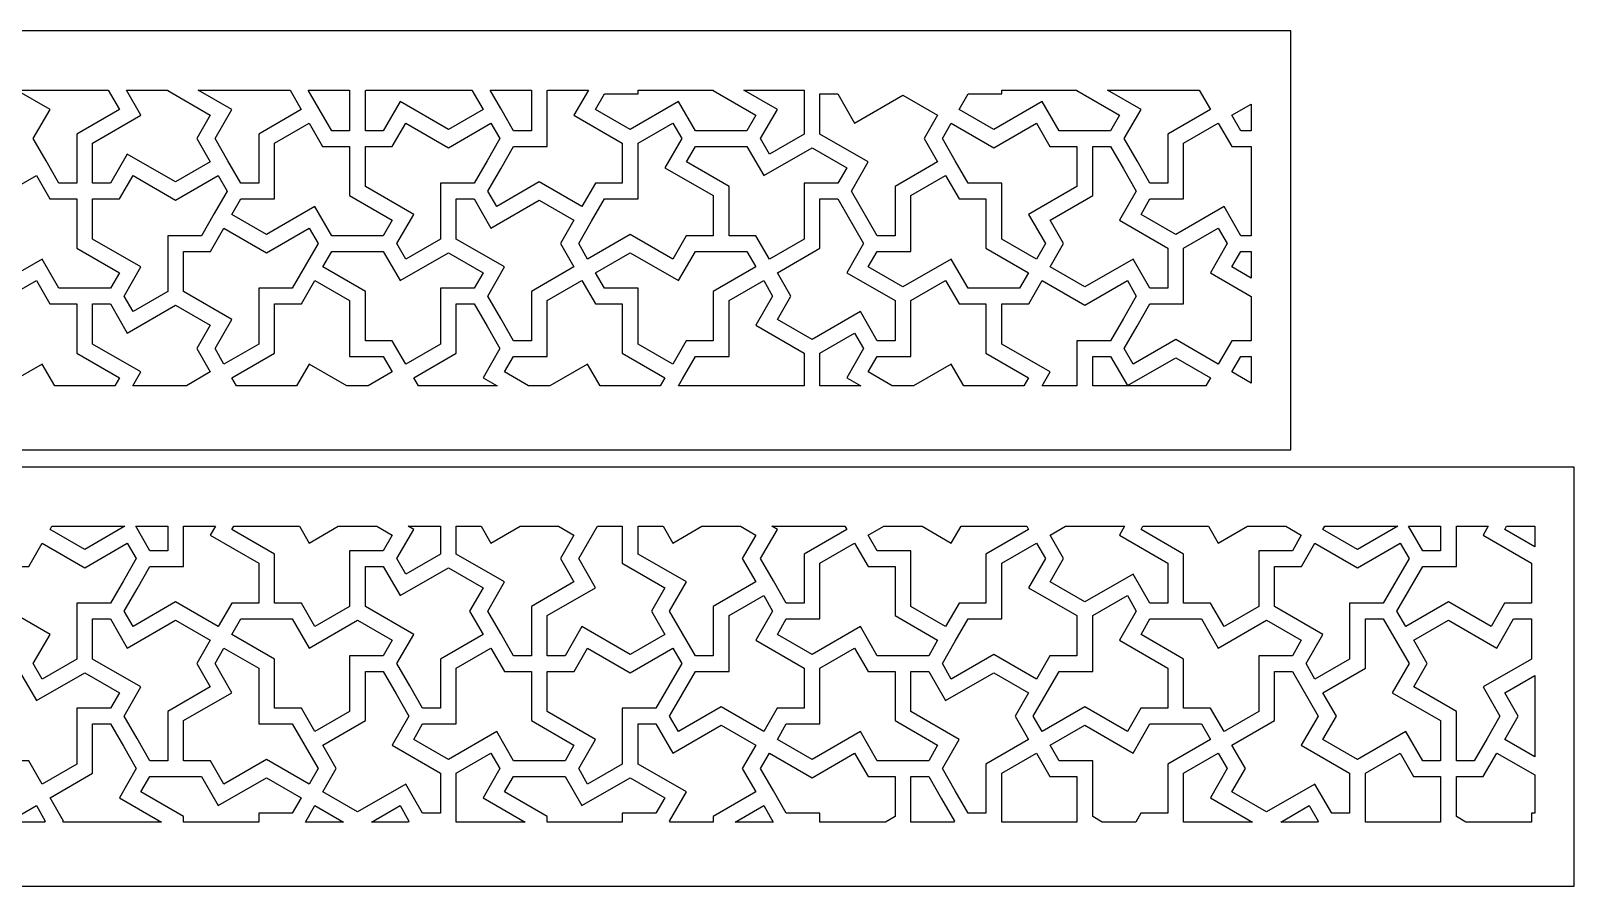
# Model space of a CAD drawing. Extents: x 84 to 1219, y 63 to 1669.
# Drawn here: x 593 to 1219, y 594 to 941 of the extents above; entities that cross this region are included whole.
import ezdxf

# ---------------------------------------------------------------- set-up
doc = ezdxf.new("R2010")
doc.units = 0

msp = doc.modelspace()

# ---------------------------------------------------------------- linework, layer by layer
at = {"layer": 'Layer 1', "color": 7}
for points in [[(198.86437, 771.32), (1103.8644, 771.32), (1103.8644, 941.32), (198.86437, 941.32), (198.86437, 771.32)], [(611.27169, 879.52), (604.02165, 879.52), (598.79663, 888.57), (593.57161, 897.62), (600.39663, 909.4413), (586.75029, 917.32), (623.99797, 917.32), (628.54675, 909.4413), (611.27169, 899.4675), (611.27169, 879.52)], [(648.16437, 917.0725), (665.43943, 907.0987), (659.96689, 897.62), (665.43943, 888.1413), (651.36437, 880.015), (631.74675, 891.3413), (624.92173, 879.52), (617.67169, 879.52), (617.67169, 895.7725), (637.28931, 907.0987), (631.38805, 917.32), (648.16437, 917.32), (648.16437, 917.0725)], [(685.05706, 879.52), (677.80702, 879.52), (672.582, 888.57), (667.35698, 897.62), (674.182, 909.4413), (660.53565, 917.32), (697.78333, 917.32), (702.33211, 909.4413), (685.05706, 899.4675), (685.05706, 879.52)], [(721.94974, 900.82), (714.6997, 900.82), (709.47468, 909.87), (705.17342, 917.32), (721.94974, 917.32), (721.94974, 900.82)], [(776.11748, 909.4413), (762.04242, 901.315), (742.4248, 912.6413), (735.59978, 900.82), (728.34974, 900.82), (728.34974, 917.0725), (728.77846, 917.32), (771.5687, 917.32), (776.11748, 909.4413)], [(781.66004, 870.0413), (778.03502, 876.32), (783.26004, 885.37), (788.48506, 894.42), (802.1351, 894.42), (802.1351, 917.0725), (802.56382, 917.32), (818.91142, 917.32), (813.01016, 907.0987), (832.62778, 895.7725), (832.62778, 879.52), (821.6827, 879.52), (816.21016, 870.0413), (798.9351, 880.015), (781.66004, 870.0413)], [(795.7351, 900.82), (788.48506, 900.82), (783.26004, 909.87), (778.95878, 917.32), (795.7351, 917.32), (795.7351, 900.82)], [(886.7955, 907.0987), (883.1705, 900.82), (862.27043, 900.82), (855.44541, 912.6413), (835.82778, 901.315), (821.75272, 909.4413), (825.37774, 915.72), (839.02778, 915.72), (839.02778, 917.32), (869.5205, 917.32), (869.5205, 917.0725), (886.7955, 907.0987)], [(906.4131, 899.4675), (892.3381, 891.3413), (888.7131, 897.62), (895.5381, 909.4413), (881.8917, 917.32), (906.4131, 917.32), (906.4131, 899.4675)], [(943.3058, 878.1675), (943.3058, 858.22), (936.0558, 858.22), (925.6058, 876.32), (932.4308, 888.1413), (912.8131, 899.4675), (912.8131, 915.72), (920.0632, 915.72), (926.8882, 903.8987), (946.5058, 915.225), (960.5809, 907.0987), (955.1083, 897.62), (960.5809, 888.1413), (943.3058, 878.1675)], [(1034.3663, 907.0987), (1030.7412, 900.82), (1009.8412, 900.82), (1003.0161, 912.6413), (983.3985, 901.315), (969.3235, 909.4413), (972.9485, 915.72), (986.5985, 915.72), (986.5985, 917.32), (1017.0912, 917.32), (1017.0912, 917.0725), (1034.3663, 907.0987)], [(1053.9839, 879.52), (1046.7338, 879.52), (1041.5088, 888.57), (1036.2838, 897.62), (1043.1088, 909.4413), (1029.4625, 917.32), (1066.7102, 917.32), (1071.2589, 909.4413), (1053.9839, 899.4675), (1053.9839, 879.52)], [(1087.8644, 911.6384), (1087.8644, 900.82), (1083.6265, 900.82), (1080.0015, 907.0987), (1087.8644, 911.6384)], [(721.94974, 874.4725), (739.2248, 864.4987), (735.59978, 858.22), (725.14974, 858.22), (714.6997, 858.22), (707.87468, 870.0413), (688.25706, 858.715), (674.182, 866.8413), (677.80702, 873.12), (691.45706, 873.12), (691.45706, 895.7725), (705.53211, 903.8987), (711.00466, 894.42), (721.94974, 894.42), (721.94974, 874.4725)], [(762.04242, 893.925), (779.31748, 903.8987), (782.9425, 897.62), (777.71748, 888.57), (772.49246, 879.52), (758.84242, 879.52), (758.84242, 856.8675), (744.76736, 848.7413), (741.14234, 855.02), (747.96736, 866.8413), (728.34974, 878.1675), (728.34974, 894.42), (739.29482, 894.42), (744.76736, 903.8987), (762.04242, 893.925)], [(835.82778, 858.715), (818.55272, 848.7413), (814.9277, 855.02), (820.15272, 864.07), (825.37774, 873.12), (839.02778, 873.12), (839.02778, 895.7725), (853.10284, 903.8987), (856.72786, 897.62), (849.90284, 885.7987), (869.5205, 874.4725), (869.5205, 858.22), (858.57538, 858.22), (853.10284, 848.7413), (835.82778, 858.715)], [(966.1235, 903.8987), (983.3985, 893.925), (1000.6736, 903.8987), (1006.1461, 894.42), (1017.0912, 894.42), (1017.0912, 878.1675), (997.4736, 866.8413), (1004.2986, 855.02), (1000.6736, 848.7413), (986.5985, 856.8675), (986.5985, 879.52), (972.9485, 879.52), (967.7235, 888.57), (962.4984, 897.62), (966.1235, 903.8987)], [(1083.6265, 858.22), (1076.8015, 870.0413), (1057.1839, 858.715), (1043.1088, 866.8413), (1046.7338, 873.12), (1060.3839, 873.12), (1060.3839, 895.7725), (1074.4589, 903.8987), (1079.9315, 894.42), (1087.8644, 894.42), (1087.8644, 858.22), (1083.6265, 858.22)], [(875.9205, 878.1675), (858.64541, 888.1413), (862.27043, 894.42), (883.1705, 894.42), (889.9955, 882.5987), (909.6131, 893.925), (923.6882, 885.7987), (920.0632, 879.52), (906.4131, 879.52), (906.4131, 856.8675), (892.3381, 848.7413), (886.8655, 858.22), (875.9205, 858.22), (875.9205, 878.1675)], [(1023.4912, 874.4725), (1023.4912, 894.42), (1030.7412, 894.42), (1035.9663, 885.37), (1041.1913, 876.32), (1034.3663, 864.4987), (1053.9839, 853.1725), (1053.9839, 836.92), (1046.7338, 836.92), (1039.9088, 848.7413), (1020.2912, 837.415), (1006.2161, 845.5413), (1011.6887, 855.02), (1006.2161, 864.4987), (1023.4912, 874.4725)], [(611.27169, 853.1725), (628.54675, 843.1987), (624.92173, 836.92), (604.02165, 836.92), (597.19663, 848.7413), (577.57901, 837.415), (563.50395, 845.5413), (567.12897, 851.82), (580.77901, 851.82), (580.77901, 874.4725), (594.85407, 882.5987), (600.32661, 873.12), (611.27169, 873.12), (611.27169, 853.1725)], [(651.36437, 872.625), (668.63943, 882.5987), (672.26445, 876.32), (667.03943, 867.27), (661.81441, 858.22), (648.16437, 858.22), (648.16437, 835.5675), (634.08931, 827.4413), (630.46429, 833.72), (637.28931, 845.5413), (617.67169, 856.8675), (617.67169, 873.12), (628.61677, 873.12), (634.08931, 882.5987), (651.36437, 872.625)], [(980.1985, 853.1725), (997.4736, 843.1987), (993.8486, 836.92), (972.9485, 836.92), (966.1235, 848.7413), (946.5058, 837.415), (932.4308, 845.5413), (936.0558, 851.82), (949.7058, 851.82), (949.7058, 874.4725), (963.7809, 882.5987), (969.2534, 873.12), (980.1985, 873.12), (980.1985, 853.1725)], [(795.7351, 835.5675), (795.7351, 815.62), (788.48506, 815.62), (783.26004, 824.67), (778.03502, 833.72), (784.86004, 845.5413), (765.24242, 856.8675), (765.24242, 873.12), (772.49246, 873.12), (779.31748, 861.2987), (798.9351, 872.625), (813.01016, 864.4987), (807.53762, 855.02), (813.01016, 845.5413), (795.7351, 835.5675)], [(912.8131, 853.1725), (912.8131, 873.12), (920.0632, 873.12), (930.5132, 855.02), (923.6882, 843.1987), (943.3058, 831.8725), (943.3058, 815.62), (936.0558, 815.62), (929.2308, 827.4413), (909.6131, 816.115), (895.5381, 824.2413), (901.0106, 833.72), (895.5381, 843.1987), (912.8131, 853.1725)], [(688.25706, 851.325), (705.53211, 861.2987), (709.15713, 855.02), (703.93211, 845.97), (698.70709, 836.92), (685.05706, 836.92), (685.05706, 814.2675), (670.982, 806.1413), (667.35698, 812.42), (674.182, 824.2413), (654.56437, 835.5675), (654.56437, 851.82), (665.50945, 851.82), (670.982, 861.2987), (688.25706, 851.325)], [(1039.9088, 806.1413), (1036.2838, 812.42), (1041.5088, 821.47), (1046.7338, 830.52), (1060.3839, 830.52), (1060.3839, 853.1725), (1074.4589, 861.2987), (1078.084, 855.02), (1071.2589, 843.1987), (1087.8644, 833.6116), (1087.8644, 815.62), (1079.9315, 815.62), (1074.4589, 806.1413), (1057.1839, 816.115), (1039.9088, 806.1413)], [(728.34974, 835.5675), (711.07468, 845.5413), (714.6997, 851.82), (725.14974, 851.82), (735.59978, 851.82), (742.4248, 839.9987), (762.04242, 851.325), (776.11748, 843.1987), (772.49246, 836.92), (758.84242, 836.92), (758.84242, 814.2675), (744.76736, 806.1413), (739.29482, 815.62), (728.34974, 815.62), (728.34974, 835.5675)], [(886.7955, 845.5413), (869.5205, 835.5675), (869.5205, 815.62), (858.57538, 815.62), (853.10284, 806.1413), (839.02778, 814.2675), (839.02778, 836.92), (825.37774, 836.92), (821.75272, 843.1987), (835.82778, 851.325), (855.44541, 839.9987), (862.27043, 851.82), (872.7205, 851.82), (883.1705, 851.82), (886.7955, 845.5413)], [(1080.0015, 845.5413), (1083.6265, 851.82), (1087.8644, 851.82), (1087.8644, 841.0016), (1080.0015, 845.5413)], [(628.54675, 800.5987), (626.65378, 797.32), (602.2896, 797.32), (597.19663, 806.1413), (581.91772, 797.32), (573.24029, 797.32), (563.50395, 802.9413), (567.12897, 809.22), (580.77901, 809.22), (580.77901, 831.8725), (594.85407, 839.9987), (600.32661, 830.52), (611.27169, 830.52), (611.27169, 810.5725), (628.54675, 800.5987)], [(691.45706, 810.5725), (691.45706, 830.52), (702.40214, 830.52), (707.87468, 839.9987), (721.94974, 831.8725), (721.94974, 809.22), (735.59978, 809.22), (739.2248, 802.9413), (729.48845, 797.32), (720.81102, 797.32), (705.53211, 806.1413), (700.43915, 797.32), (676.07496, 797.32), (674.182, 800.5987), (691.45706, 810.5725)], [(849.90284, 800.5987), (848.00987, 797.32), (823.64569, 797.32), (818.55272, 806.1413), (803.27382, 797.32), (794.59639, 797.32), (784.86004, 802.9413), (788.48506, 809.22), (802.1351, 809.22), (802.1351, 831.8725), (816.21016, 839.9987), (821.6827, 830.52), (832.62778, 830.52), (832.62778, 810.5725), (849.90284, 800.5987)], [(857.04541, 800.17), (862.27043, 809.22), (875.9205, 809.22), (875.9205, 831.8725), (889.9955, 839.9987), (893.6205, 833.72), (886.7955, 821.8987), (906.4131, 810.5725), (906.4131, 797.32), (855.39996, 797.32), (857.04541, 800.17)], [(997.4736, 800.5987), (995.5806, 797.32), (971.2164, 797.32), (966.1235, 806.1413), (950.8445, 797.32), (942.1671, 797.32), (932.4308, 802.9413), (936.0558, 809.22), (949.7058, 809.22), (949.7058, 831.8725), (963.7809, 839.9987), (969.2534, 830.52), (980.1985, 830.52), (980.1985, 810.5725), (997.4736, 800.5987)], [(1037.5663, 839.9987), (1041.1913, 833.72), (1035.9663, 824.67), (1030.7412, 815.62), (1017.0912, 815.62), (1017.0912, 797.32), (1002.9707, 797.32), (1006.2161, 802.9413), (986.5985, 814.2675), (986.5985, 830.52), (997.5436, 830.52), (1003.0161, 839.9987), (1020.2912, 830.025), (1037.5663, 839.9987)], [(637.28931, 802.9413), (617.67169, 814.2675), (617.67169, 830.52), (624.92173, 830.52), (631.74675, 818.6987), (651.36437, 830.025), (665.43943, 821.8987), (659.96689, 812.42), (665.43943, 802.9413), (655.70309, 797.32), (634.04386, 797.32), (637.28931, 802.9413)], [(765.24242, 830.52), (772.49246, 830.52), (777.71748, 821.47), (782.9425, 812.42), (776.11748, 800.5987), (781.79639, 797.32), (749.86033, 797.32), (747.96736, 800.5987), (765.24242, 810.5725), (765.24242, 830.52)], [(912.8131, 810.5725), (926.8882, 818.6987), (930.5132, 812.42), (923.6882, 800.5987), (929.3671, 797.32), (912.8131, 797.32), (912.8131, 810.5725)], [(1023.4912, 809.22), (1030.7412, 809.22), (1037.5663, 797.3987), (1057.1839, 808.725), (1071.2589, 800.5987), (1069.366, 797.32), (1023.4912, 797.32), (1023.4912, 809.22)], [(1080.0015, 802.9413), (1083.6265, 809.22), (1087.8644, 809.22), (1087.8644, 798.4016), (1080.0015, 802.9413)], [(83.86437, 594.32), (1218.8644, 594.32), (1218.8644, 764.32), (83.86437, 764.32), (83.86437, 594.32)], [(614.47169, 730.915), (600.39663, 739.0413), (601.1349, 740.32), (630.76156, 740.32), (614.47169, 730.915)], [(634.08931, 699.6413), (630.46429, 705.92), (635.68931, 714.97), (640.91433, 724.02), (654.56437, 724.02), (654.56437, 740.32), (667.53018, 740.32), (665.43943, 736.6987), (685.05706, 725.3725), (685.05706, 709.12), (674.11197, 709.12), (668.63943, 699.6413), (651.36437, 709.615), (634.08931, 699.6413)], [(648.16437, 730.42), (640.91433, 730.42), (635.19857, 740.32), (648.16437, 740.32), (648.16437, 730.42)], [(674.182, 739.0413), (674.92026, 740.32), (701.59385, 740.32), (705.53211, 733.4987), (717.34692, 740.32), (732.95255, 740.32), (739.2248, 736.6987), (735.59978, 730.42), (721.94974, 730.42), (721.94974, 707.7675), (707.87468, 699.6413), (702.40214, 709.12), (691.45706, 709.12), (691.45706, 729.0675), (674.182, 739.0413)], [(758.84242, 729.0675), (744.76736, 720.9413), (741.14234, 727.22), (747.96736, 739.0413), (745.75255, 740.32), (758.84242, 740.32), (758.84242, 729.0675)], [(795.7351, 687.82), (788.48506, 687.82), (783.26004, 696.87), (778.03502, 705.92), (784.86004, 717.7413), (765.24242, 729.0675), (765.24242, 740.32), (775.37921, 740.32), (779.31748, 733.4987), (791.13229, 740.32), (806.73792, 740.32), (813.01016, 736.6987), (807.53762, 727.22), (813.01016, 717.7413), (795.7351, 707.7675), (795.7351, 687.82)], [(832.62778, 725.3725), (849.90284, 715.3987), (844.4303, 705.92), (849.90284, 696.4413), (835.82778, 688.315), (816.21016, 699.6413), (809.38514, 687.82), (802.1351, 687.82), (802.1351, 704.0725), (821.75272, 715.3987), (814.9277, 727.22), (822.49099, 740.32), (832.62778, 740.32), (832.62778, 725.3725)], [(869.5205, 687.82), (862.27043, 687.82), (851.82039, 705.92), (858.64541, 717.7413), (839.02778, 729.0675), (839.02778, 740.32), (849.16458, 740.32), (853.10284, 733.4987), (864.91765, 740.32), (880.5233, 740.32), (886.7955, 736.6987), (881.323, 727.22), (886.7955, 717.7413), (869.5205, 707.7675), (869.5205, 687.82)], [(906.4131, 709.12), (899.1631, 709.12), (893.9381, 718.17), (888.7131, 727.22), (895.5381, 739.0413), (893.3233, 740.32), (922.9499, 740.32), (923.6882, 739.0413), (906.4131, 729.0675), (906.4131, 709.12)], [(980.1985, 729.0675), (980.1985, 709.12), (969.2534, 709.12), (963.7809, 699.6413), (949.7058, 707.7675), (949.7058, 730.42), (936.0558, 730.42), (932.4308, 736.6987), (938.703, 740.32), (954.3086, 740.32), (966.1235, 733.4987), (970.0617, 740.32), (996.7353, 740.32), (997.4736, 739.0413), (980.1985, 729.0675)], [(1034.3663, 736.6987), (1053.9839, 725.3725), (1053.9839, 709.12), (1046.7338, 709.12), (1039.9088, 720.9413), (1020.2912, 709.615), (1006.2161, 717.7413), (1011.6887, 727.22), (1006.2161, 736.6987), (1012.4884, 740.32), (1036.457, 740.32), (1034.3663, 736.6987)], [(1043.1088, 739.0413), (1043.8471, 740.32), (1070.5207, 740.32), (1074.4589, 733.4987), (1086.2737, 740.32), (1101.8794, 740.32), (1108.1516, 736.6987), (1104.5266, 730.42), (1090.8766, 730.42), (1090.8766, 707.7675), (1076.8015, 699.6413), (1071.329, 709.12), (1060.3839, 709.12), (1060.3839, 729.0675), (1043.1088, 739.0413)], [(1130.9692, 730.915), (1116.8942, 739.0413), (1117.6325, 740.32), (1147.2591, 740.32), (1130.9692, 730.915)], [(1150.5869, 699.6413), (1146.9618, 705.92), (1152.1869, 714.97), (1157.4119, 724.02), (1171.0619, 724.02), (1171.0619, 740.32), (1184.0277, 740.32), (1181.937, 736.6987), (1201.5546, 725.3725), (1201.5546, 709.12), (1190.6095, 709.12), (1185.137, 699.6413), (1167.8619, 709.615), (1150.5869, 699.6413)], [(1164.6619, 730.42), (1157.4119, 730.42), (1151.6961, 740.32), (1164.6619, 740.32), (1164.6619, 730.42)], [(1190.6795, 739.0413), (1191.4178, 740.32), (1202.8644, 740.32), (1202.8644, 732.0064), (1190.6795, 739.0413)], [(614.47169, 723.525), (631.74675, 733.4987), (635.37177, 727.22), (630.14675, 718.17), (624.92173, 709.12), (611.27169, 709.12), (611.27169, 686.4675), (597.19663, 678.3413), (593.57161, 684.62), (600.39663, 696.4413), (580.77901, 707.7675), (580.77901, 724.02), (591.72409, 724.02), (597.19663, 733.4987), (614.47169, 723.525)], [(943.3058, 704.0725), (960.5809, 694.0987), (956.9559, 687.82), (936.0558, 687.82), (929.2308, 699.6413), (909.6131, 688.315), (895.5381, 696.4413), (899.1631, 702.72), (912.8131, 702.72), (912.8131, 725.3725), (926.8882, 733.4987), (932.3607, 724.02), (943.3058, 724.02), (943.3058, 704.0725)], [(983.3985, 688.315), (966.1235, 678.3413), (962.4984, 684.62), (967.7235, 693.67), (972.9485, 702.72), (986.5985, 702.72), (986.5985, 725.3725), (1000.6736, 733.4987), (1004.2986, 727.22), (997.4736, 715.3987), (1017.0912, 704.0725), (1017.0912, 687.82), (1006.1461, 687.82), (1000.6736, 678.3413), (983.3985, 688.315)], [(1130.9692, 723.525), (1148.2443, 733.4987), (1151.8693, 727.22), (1146.6443, 718.17), (1141.4193, 709.12), (1127.7692, 709.12), (1127.7692, 686.4675), (1113.6942, 678.3413), (1110.0692, 684.62), (1116.8942, 696.4413), (1097.2766, 707.7675), (1097.2766, 724.02), (1108.2216, 724.02), (1113.6942, 733.4987), (1130.9692, 723.525)], [(758.84242, 686.4675), (758.84242, 666.52), (751.59238, 666.52), (746.36736, 675.57), (741.14234, 684.62), (747.96736, 696.4413), (728.34974, 707.7675), (728.34974, 724.02), (735.59978, 724.02), (742.4248, 712.1987), (762.04242, 723.525), (776.11748, 715.3987), (770.64494, 705.92), (776.11748, 696.4413), (758.84242, 686.4675)], [(872.7205, 667.015), (855.44541, 657.0413), (851.82039, 663.32), (857.04541, 672.37), (862.27043, 681.42), (875.9205, 681.42), (875.9205, 704.0725), (889.9955, 712.1987), (893.6205, 705.92), (886.7955, 694.0987), (906.4131, 682.7725), (906.4131, 666.52), (895.4681, 666.52), (889.9955, 657.0413), (872.7205, 667.015)], [(1020.2912, 667.015), (1003.0161, 657.0413), (999.3911, 663.32), (1009.8412, 681.42), (1023.4912, 681.42), (1023.4912, 704.0725), (1037.5663, 712.1987), (1041.1913, 705.92), (1034.3663, 694.0987), (1053.9839, 682.7725), (1053.9839, 666.52), (1043.0388, 666.52), (1037.5663, 657.0413), (1020.2912, 667.015)], [(648.16437, 665.1675), (648.16437, 645.22), (640.91433, 645.22), (635.68931, 654.27), (630.46429, 663.32), (637.28931, 675.1413), (617.67169, 686.4675), (617.67169, 702.72), (624.92173, 702.72), (631.74675, 690.8987), (651.36437, 702.225), (665.43943, 694.0987), (659.96689, 684.62), (665.43943, 675.1413), (648.16437, 665.1675)], [(691.45706, 686.4675), (674.182, 696.4413), (677.80702, 702.72), (698.70709, 702.72), (705.53211, 690.8987), (725.14974, 702.225), (739.2248, 694.0987), (735.59978, 687.82), (721.94974, 687.82), (721.94974, 665.1675), (707.87468, 657.0413), (702.40214, 666.52), (691.45706, 666.52), (691.45706, 686.4675)], [(1060.3839, 686.4675), (1043.1088, 696.4413), (1046.7338, 702.72), (1067.6339, 702.72), (1074.4589, 690.8987), (1094.0766, 702.225), (1108.1516, 694.0987), (1104.5266, 687.82), (1090.8766, 687.82), (1090.8766, 665.1675), (1076.8015, 657.0413), (1071.329, 666.52), (1060.3839, 666.52), (1060.3839, 686.4675)], [(1134.1692, 682.7725), (1134.1692, 702.72), (1141.4193, 702.72), (1146.6443, 693.67), (1151.8693, 684.62), (1145.0443, 672.7987), (1164.6619, 661.4725), (1164.6619, 645.22), (1157.4119, 645.22), (1150.5869, 657.0413), (1130.9692, 645.715), (1116.8942, 653.8413), (1122.3667, 663.32), (1116.8942, 672.7987), (1134.1692, 682.7725)], [(1171.0619, 645.22), (1171.0619, 665.1675), (1153.7869, 675.1413), (1159.2594, 684.62), (1153.7869, 694.0987), (1167.8619, 702.225), (1187.4795, 690.8987), (1194.3046, 702.72), (1201.5546, 702.72), (1201.5546, 686.4675), (1181.937, 675.1413), (1188.762, 663.32), (1183.537, 654.27), (1178.312, 645.22), (1171.0619, 645.22)], [(705.53211, 635.7413), (688.25706, 645.715), (670.982, 635.7413), (665.50945, 645.22), (654.56437, 645.22), (654.56437, 661.4725), (674.182, 672.7987), (667.35698, 684.62), (670.982, 690.8987), (685.05706, 682.7725), (685.05706, 660.12), (698.70709, 660.12), (703.93211, 651.07), (709.15713, 642.02), (705.53211, 635.7413)], [(795.7351, 661.4725), (813.01016, 651.4987), (809.38514, 645.22), (798.9351, 645.22), (788.48506, 645.22), (781.66004, 657.0413), (762.04242, 645.715), (747.96736, 653.8413), (751.59238, 660.12), (765.24242, 660.12), (765.24242, 682.7725), (779.31748, 690.8987), (784.79002, 681.42), (795.7351, 681.42), (795.7351, 661.4725)], [(835.82778, 680.925), (853.10284, 690.8987), (856.72786, 684.62), (851.50284, 675.57), (846.27782, 666.52), (832.62778, 666.52), (832.62778, 643.8675), (818.55272, 635.7413), (814.9277, 642.02), (821.75272, 653.8413), (802.1351, 665.1675), (802.1351, 681.42), (813.08018, 681.42), (818.55272, 690.8987), (835.82778, 680.925)], [(943.3058, 661.4725), (960.5809, 651.4987), (956.9559, 645.22), (936.0558, 645.22), (929.2308, 657.0413), (909.6131, 645.715), (895.5381, 653.8413), (899.1631, 660.12), (912.8131, 660.12), (912.8131, 682.7725), (926.8882, 690.8987), (932.3607, 681.42), (943.3058, 681.42), (943.3058, 661.4725)], [(580.77901, 665.1675), (563.50395, 675.1413), (567.12897, 681.42), (588.02905, 681.42), (594.85407, 669.5987), (614.47169, 680.925), (628.54675, 672.7987), (624.92173, 666.52), (611.27169, 666.52), (611.27169, 643.8675), (597.19663, 635.7413), (591.72409, 645.22), (580.77901, 645.22), (580.77901, 665.1675)], [(728.34974, 661.4725), (728.34974, 681.42), (735.59978, 681.42), (740.8248, 672.37), (746.04982, 663.32), (739.2248, 651.4987), (758.84242, 640.1725), (758.84242, 623.92), (751.59238, 623.92), (744.76736, 635.7413), (725.14974, 624.415), (711.07468, 632.5413), (716.54722, 642.02), (711.07468, 651.4987), (728.34974, 661.4725)], [(980.1985, 643.8675), (980.1985, 623.92), (972.9485, 623.92), (967.7235, 632.97), (962.4984, 642.02), (969.3235, 653.8413), (949.7058, 665.1675), (949.7058, 681.42), (956.9559, 681.42), (963.7809, 669.5987), (983.3985, 680.925), (997.4736, 672.7987), (992.001, 663.32), (997.4736, 653.8413), (980.1985, 643.8675)], [(1097.2766, 661.4725), (1097.2766, 681.42), (1104.5266, 681.42), (1114.9766, 663.32), (1108.1516, 651.4987), (1127.7692, 640.1725), (1127.7692, 623.92), (1120.5192, 623.92), (1113.6942, 635.7413), (1094.0766, 624.415), (1080.0015, 632.5413), (1085.474, 642.02), (1080.0015, 651.4987), (1097.2766, 661.4725)], [(1190.6795, 653.8413), (1196.1521, 663.32), (1190.6795, 672.7987), (1202.8644, 679.8336), (1202.8644, 646.8064), (1190.6795, 653.8413)], [(617.67169, 660.12), (624.92173, 660.12), (630.14675, 651.07), (635.37177, 642.02), (628.54675, 630.1987), (645.65719, 620.32), (605.63823, 620.32), (605.86917, 620.72), (600.39663, 630.1987), (617.67169, 640.1725), (617.67169, 660.12)], [(869.5205, 620.32), (852.05133, 620.32), (851.82039, 620.72), (858.64541, 632.5413), (839.02778, 643.8675), (839.02778, 660.12), (846.27782, 660.12), (853.10284, 648.2987), (872.7205, 659.625), (886.7955, 651.4987), (881.323, 642.02), (886.7955, 632.5413), (869.5205, 622.5675), (869.5205, 620.32)], [(1053.9839, 643.8675), (1053.9839, 623.92), (1043.0388, 623.92), (1040.9603, 620.32), (1027.384, 620.32), (1023.4912, 622.5675), (1023.4912, 645.22), (1009.8412, 645.22), (1006.2161, 651.4987), (1020.2912, 659.625), (1039.9088, 648.2987), (1046.7338, 660.12), (1057.1839, 660.12), (1067.6339, 660.12), (1071.2589, 653.8413), (1053.9839, 643.8675)], [(765.24242, 640.1725), (779.31748, 648.2987), (782.9425, 642.02), (776.11748, 630.1987), (793.22792, 620.32), (765.24242, 620.32), (765.24242, 640.1725)], [(909.6131, 638.325), (926.8882, 648.2987), (932.3607, 638.82), (943.3058, 638.82), (943.3058, 622.5675), (939.413, 620.32), (912.8131, 620.32), (912.8131, 623.92), (899.1631, 623.92), (893.9381, 632.97), (888.7131, 642.02), (892.3381, 648.2987), (909.6131, 638.325)], [(986.5985, 640.1725), (1000.6736, 648.2987), (1006.1461, 638.82), (1017.0912, 638.82), (1017.0912, 620.32), (986.5985, 620.32), (986.5985, 640.1725)], [(1060.3839, 640.1725), (1074.4589, 648.2987), (1078.084, 642.02), (1071.2589, 630.1987), (1088.3694, 620.32), (1060.3839, 620.32), (1060.3839, 640.1725)], [(1134.1692, 640.1725), (1148.2443, 648.2987), (1153.7168, 638.82), (1164.6619, 638.82), (1164.6619, 620.32), (1134.1692, 620.32), (1134.1692, 640.1725)], [(1201.5546, 623.92), (1201.5546, 620.32), (1174.9547, 620.32), (1171.0619, 622.5675), (1171.0619, 638.82), (1182.007, 638.82), (1187.4795, 648.2987), (1202.8644, 639.4163), (1202.8644, 623.92), (1201.5546, 623.92)], [(637.28931, 632.5413), (640.91433, 638.82), (661.81441, 638.82), (668.63943, 626.9987), (688.25706, 638.325), (702.33211, 630.1987), (698.70709, 623.92), (685.05706, 623.92), (685.05706, 620.32), (654.56437, 620.32), (654.56437, 622.5675), (637.28931, 632.5413)], [(784.86004, 632.5413), (788.48506, 638.82), (798.9351, 638.82), (809.38514, 638.82), (816.21016, 626.9987), (835.82778, 638.325), (849.90284, 630.1987), (846.27782, 623.92), (832.62778, 623.92), (832.62778, 620.32), (802.1351, 620.32), (802.1351, 622.5675), (784.86004, 632.5413)], [(949.7058, 638.82), (956.9559, 638.82), (962.1809, 629.77), (967.4059, 620.72), (967.175, 620.32), (949.7058, 620.32), (949.7058, 638.82)], [(594.85407, 626.9987), (598.47909, 620.72), (598.24815, 620.32), (583.28619, 620.32), (594.85407, 626.9987)], [(707.87468, 626.9987), (719.44256, 620.32), (704.01872, 620.32), (707.87468, 626.9987)], [(742.4248, 626.9987), (746.04982, 620.72), (745.81888, 620.32), (730.85692, 620.32), (742.4248, 626.9987)], [(889.9955, 626.9987), (893.8515, 620.32), (878.4276, 620.32), (889.9955, 626.9987)], [(1111.3516, 626.9987), (1114.9766, 620.72), (1114.7457, 620.32), (1099.7837, 620.32), (1111.3516, 626.9987)]]:
    msp.add_lwpolyline(points, close=True, dxfattribs=at)

doc.saveas('drawing.dxf')
